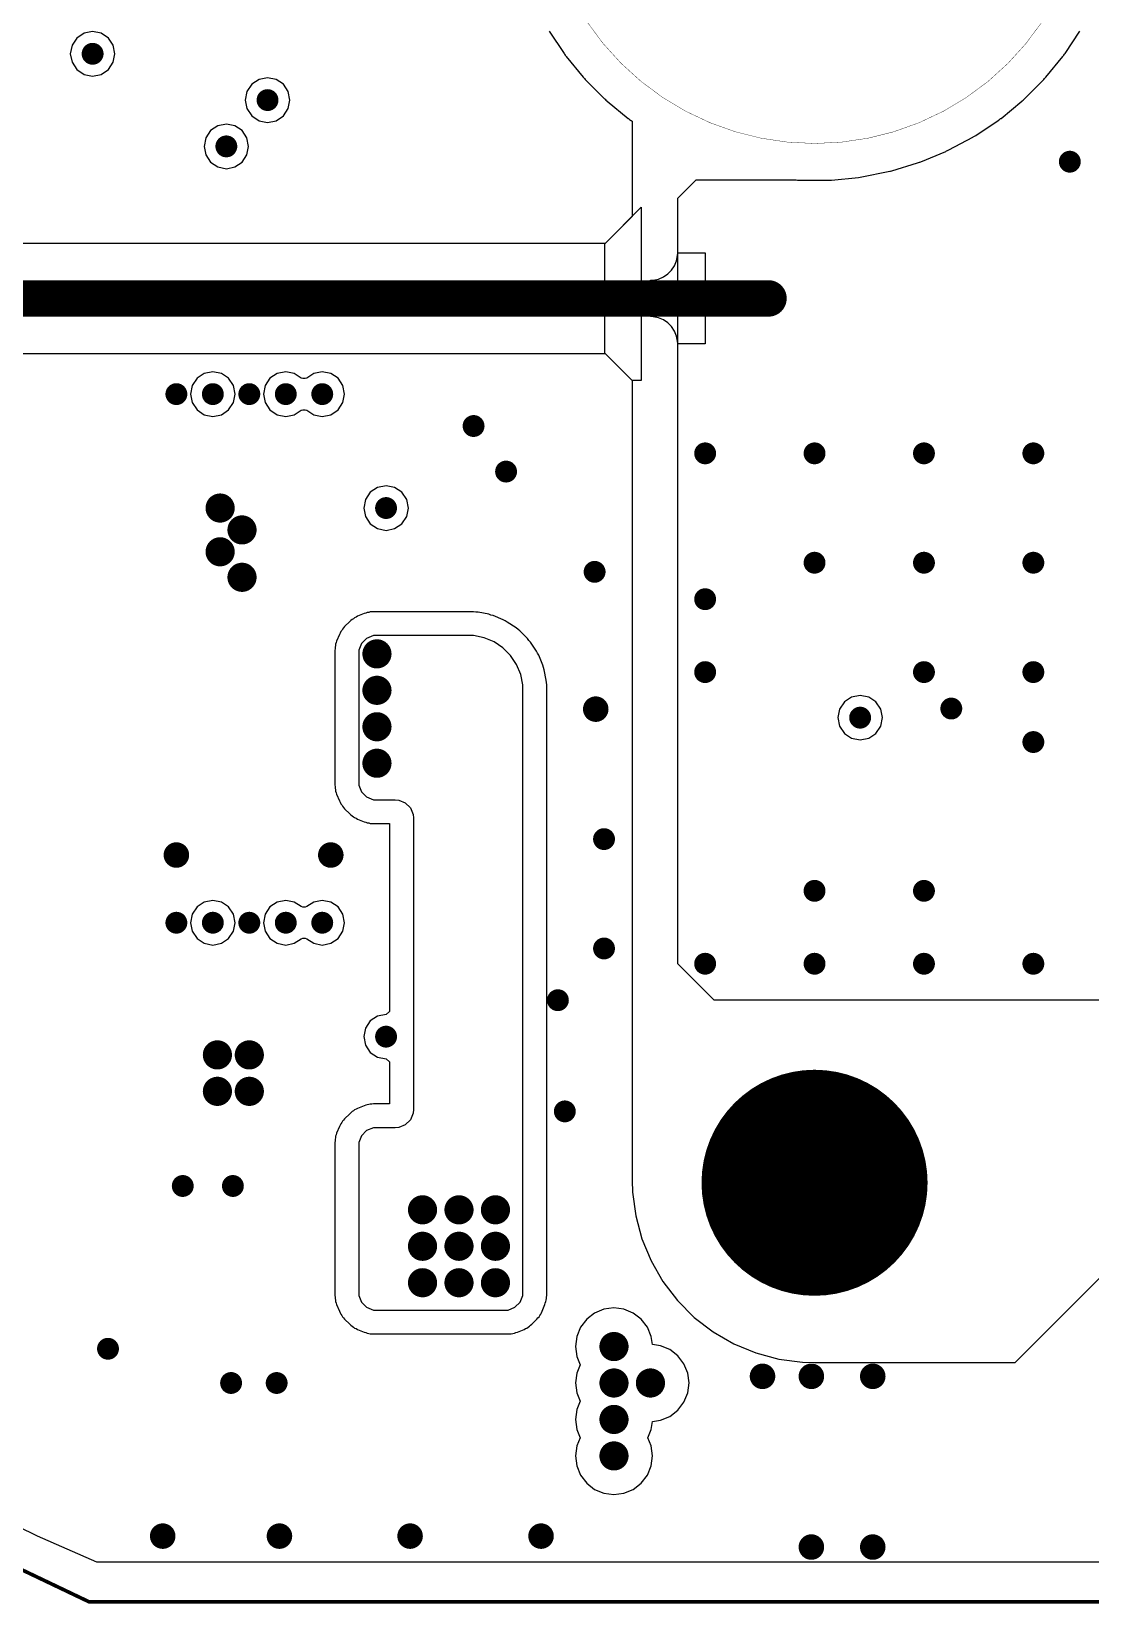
# Model space of a CAD drawing. Header units: millimetres. Extents: x 194 to 375, y 175 to 317.
# Drawn here: x 232.53 to 261.57, y 206.45 to 249.57 of the extents above; entities that cross this region are included whole.
import ezdxf

# ---------------------------------------------------------------- set-up
doc = ezdxf.new("R2010")
doc.units = ezdxf.units.MM
for name, color, linetype in [('Mechanical20', 56, 'Continuous'), ('MidLayer1', 16, 'Continuous'), ('PadHoleLayer', 156, 'Continuous'), ('ViaHoleLayer', 16, 'Continuous')]:
    doc.layers.add(name, color=color, linetype=linetype)

# ---------------------------------------------------------------- blocks, each defined once
blk = doc.blocks.new('SMTSOB_M3_2_B_175')
at = {"layer": 'MidLayer1', "const_width": 3.1}
blk.add_lwpolyline([(-1.55, 0.008, 1), (1.55, 0.008, 1)], format="xyb", close=True, dxfattribs=at)
at = {"layer": 'PadHoleLayer', "const_width": 2.05}
blk.add_lwpolyline([(-1.025, 0.008, 1), (1.025, 0.008, 1)], format="xyb", close=True, dxfattribs=at)

msp = doc.modelspace()

# ---------------------------------------------------------------- linework, layer by layer
at = {"layer": 'Mechanical20'}
for points, const_width in [([(261.5, 254, 1), (246.5, 254, 1)], 0.01), ([(234.075, 206.5, 1), (234.125, 206.5, 1)], 0.05), ([(234.075, 206.5, 1), (234.125, 206.5, 1)], 0.05)]:
    msp.add_lwpolyline(points, format="xyb", close=True, dxfattribs=dict(at, const_width=const_width))
at = {"layer": 'Mechanical20', "const_width": 0.1}
msp.add_lwpolyline([(234.1, 206.5, -0.196819), (206.5, 234.1)], format="xyb", dxfattribs=at)
msp.add_lwpolyline([(234.1, 206.5), (273.9, 206.5)], dxfattribs=at)
at = {"layer": 'MidLayer1'}
for p, q in [((233.77, 249.393), (233.638, 249.194)), ((233.969, 249.525), (233.77, 249.393)), ((234.203, 249.572), (233.969, 249.525)), ((234.437, 249.525), (234.203, 249.572)), ((234.636, 249.393), (234.437, 249.525)), ((234.768, 249.194), (234.636, 249.393)), ((246.721, 249.579), (247.13, 248.967)), ((260.87, 248.967), (261.279, 249.579)), ((233.638, 249.194), (233.591, 248.96)), ((233.591, 248.96), (233.638, 248.726)), ((234.815, 248.96), (234.768, 249.194)), ((234.768, 248.726), (234.815, 248.96)), ((247.13, 248.967), (247.142, 248.953)), ((247.142, 248.953), (247.161, 248.924)), ((247.161, 248.924), (247.181, 248.9)), ((247.181, 248.9), (247.189, 248.887)), ((247.189, 248.887), (247.656, 248.317)), ((260.344, 248.317), (260.811, 248.887)), ((260.811, 248.887), (260.819, 248.9)), ((260.819, 248.9), (260.839, 248.924)), ((260.839, 248.924), (260.858, 248.953)), ((260.858, 248.953), (260.87, 248.967)), ((233.638, 248.726), (233.77, 248.527)), ((233.77, 248.527), (233.969, 248.395)), ((233.969, 248.395), (234.203, 248.348)), ((234.203, 248.348), (234.437, 248.395)), ((234.437, 248.395), (234.636, 248.527)), ((234.636, 248.527), (234.768, 248.726)), ((238.567, 248.123), (238.435, 247.924)), ((238.766, 248.255), (238.567, 248.123)), ((239, 248.302), (238.766, 248.255)), ((239.234, 248.255), (239, 248.302)), ((239.433, 248.123), (239.234, 248.255)), ((239.565, 247.924), (239.433, 248.123)), ((247.656, 248.317), (247.667, 248.307)), ((247.667, 248.307), (247.69, 248.279)), ((247.69, 248.279), (247.714, 248.255)), ((247.714, 248.255), (247.723, 248.244)), ((247.723, 248.244), (248.244, 247.723)), ((259.756, 247.723), (260.277, 248.244)), ((260.277, 248.244), (260.286, 248.255)), ((260.286, 248.255), (260.31, 248.279)), ((260.31, 248.279), (260.333, 248.307)), ((260.333, 248.307), (260.344, 248.317)), ((238.435, 247.924), (238.388, 247.69)), ((238.388, 247.69), (238.435, 247.456)), ((239.612, 247.69), (239.565, 247.924)), ((239.565, 247.456), (239.612, 247.69)), ((248.244, 247.723), (248.255, 247.714)), ((248.255, 247.714), (248.279, 247.69)), ((248.279, 247.69), (248.307, 247.667)), ((248.307, 247.667), (248.317, 247.656)), ((248.317, 247.656), (248.887, 247.189)), ((259.113, 247.189), (259.683, 247.656)), ((259.683, 247.656), (259.693, 247.667)), ((259.693, 247.667), (259.721, 247.69)), ((259.721, 247.69), (259.745, 247.714)), ((259.745, 247.714), (259.756, 247.723)), ((238.435, 247.456), (238.567, 247.257)), ((238.567, 247.257), (238.766, 247.125)), ((238.766, 247.125), (239, 247.078)), ((239, 247.078), (239.234, 247.125)), ((239.234, 247.125), (239.433, 247.257)), ((239.433, 247.257), (239.565, 247.456)), ((248.887, 247.189), (248.9, 247.181)), ((248.9, 247.181), (248.924, 247.161)), ((248.924, 247.161), (248.953, 247.142)), ((248.953, 247.142), (248.967, 247.13)), ((248.967, 247.13), (249, 247.108)), ((249, 247.108), (249, 244.5)), ((258.421, 246.721), (259.033, 247.13)), ((259.033, 247.13), (259.047, 247.142)), ((259.047, 247.142), (259.076, 247.161)), ((259.076, 247.161), (259.1, 247.181)), ((259.1, 247.181), (259.113, 247.189)), ((237.437, 246.853), (237.305, 246.654)), ((237.636, 246.985), (237.437, 246.853)), ((237.87, 247.032), (237.636, 246.985)), ((238.104, 246.985), (237.87, 247.032)), ((238.303, 246.853), (238.104, 246.985)), ((238.435, 246.654), (238.303, 246.853)), ((257.686, 246.322), (258.336, 246.67)), ((258.336, 246.67), (258.354, 246.682)), ((258.354, 246.682), (258.383, 246.698)), ((258.383, 246.698), (258.405, 246.713)), ((258.405, 246.713), (258.421, 246.721)), ((237.305, 246.654), (237.258, 246.42)), ((237.258, 246.42), (237.305, 246.186)), ((238.482, 246.42), (238.435, 246.654)), ((238.435, 246.186), (238.482, 246.42)), ((256.916, 245.998), (257.597, 246.28)), ((257.597, 246.28), (257.62, 246.294)), ((257.62, 246.294), (257.648, 246.305)), ((257.648, 246.305), (257.666, 246.315)), ((257.666, 246.315), (257.686, 246.322)), ((237.305, 246.186), (237.437, 245.987)), ((237.437, 245.987), (237.636, 245.855)), ((237.636, 245.855), (237.87, 245.808)), ((237.87, 245.808), (238.104, 245.855)), ((238.104, 245.855), (238.303, 245.987)), ((238.303, 245.987), (238.435, 246.186)), ((256.117, 245.751), (256.823, 245.965)), ((256.823, 245.965), (256.854, 245.979)), ((256.854, 245.979), (256.878, 245.986)), ((256.878, 245.986), (256.889, 245.991)), ((256.889, 245.991), (256.916, 245.998)), ((250.25, 245), (250.75, 245.5)), ((250.75, 245.5), (253.494, 245.5)), ((253.494, 245.5), (253.533, 245.496)), ((253.533, 245.496), (253.582, 245.498)), ((253.582, 245.498), (253.632, 245.491)), ((253.632, 245.491), (254.368, 245.491)), ((254.368, 245.491), (254.418, 245.498)), ((254.418, 245.498), (254.467, 245.496)), ((254.467, 245.496), (255.201, 245.568)), ((255.201, 245.568), (255.249, 245.58)), ((255.249, 245.58), (255.299, 245.583)), ((255.299, 245.583), (256.021, 245.727)), ((256.021, 245.727), (256.063, 245.741)), ((256.063, 245.741), (256.08, 245.744)), ((256.08, 245.744), (256.083, 245.745)), ((256.083, 245.745), (256.117, 245.751)), ((250.25, 224), (250.25, 245)), ((250.25, 245), (250.25, 245)), ((248.25, 243.75), (249.25, 244.75)), ((249.25, 244.75), (249.25, 240)), ((249, 244.5), (248.257, 243.757)), ((248.257, 243.757), (230.624, 243.757)), ((248.25, 240.75), (248.25, 243.75)), ((250.161, 243.146), (250.218, 243.282)), ((250.218, 243.282), (250.246, 243.426)), ((250.246, 243.426), (250.25, 243.5)), ((250.25, 243.5), (250.25, 243.5)), ((250.25, 243.5), (251, 243.5)), ((251, 243.5), (251, 241)), ((249.718, 242.782), (249.854, 242.839)), ((249.854, 242.839), (249.976, 242.92)), ((249.976, 242.92), (250.08, 243.024)), ((250.08, 243.024), (250.161, 243.146)), ((249.5, 242.75), (249.574, 242.754)), ((249.5, 241.75), (249.5, 242.75)), ((249.574, 242.754), (249.718, 242.782)), ((249.574, 241.746), (249.5, 241.75)), ((249.5, 241.75), (249.5, 241.75)), ((249.718, 241.718), (249.574, 241.746)), ((249.854, 241.661), (249.718, 241.718)), ((249.976, 241.58), (249.854, 241.661)), ((250.08, 241.476), (249.976, 241.58)), ((250.161, 241.354), (250.08, 241.476)), ((250.218, 241.218), (250.161, 241.354)), ((250.246, 241.074), (250.218, 241.218)), ((250.25, 241), (250.246, 241.074)), ((230, 240.743), (248.257, 240.743)), ((249, 240), (248.25, 240.75)), ((248.257, 240.743), (249, 240)), ((251, 241), (250.25, 241)), ((237.5, 240.237), (237.266, 240.19)), ((237.734, 240.19), (237.5, 240.237)), ((239.5, 240.237), (239.266, 240.19)), ((239.734, 240.19), (239.5, 240.237)), ((240.5, 240.237), (240.266, 240.19)), ((240.734, 240.19), (240.5, 240.237)), ((236.935, 239.859), (236.888, 239.625)), ((237.067, 240.058), (236.935, 239.859)), ((237.266, 240.19), (237.067, 240.058)), ((237.933, 240.058), (237.734, 240.19)), ((238.065, 239.859), (237.933, 240.058)), ((238.112, 239.625), (238.065, 239.859)), ((238.935, 239.859), (238.888, 239.625)), ((239.067, 240.058), (238.935, 239.859)), ((239.266, 240.19), (239.067, 240.058)), ((239.92, 240.066), (239.734, 240.19)), ((239.964, 240.052), (239.92, 240.066)), ((240.036, 240.052), (239.964, 240.052)), ((240.08, 240.066), (240.036, 240.052)), ((240.266, 240.19), (240.08, 240.066)), ((240.933, 240.058), (240.734, 240.19)), ((241.065, 239.859), (240.933, 240.058)), ((241.112, 239.625), (241.065, 239.859)), ((249.25, 240), (249, 240)), ((249, 240), (249, 218.058)), ((236.888, 239.625), (236.935, 239.391)), ((236.935, 239.391), (237.067, 239.192)), ((237.933, 239.192), (238.065, 239.391)), ((238.065, 239.391), (238.112, 239.625)), ((238.888, 239.625), (238.935, 239.391)), ((238.935, 239.391), (239.067, 239.192)), ((240.933, 239.192), (241.065, 239.391)), ((241.065, 239.391), (241.112, 239.625)), ((237.067, 239.192), (237.266, 239.06)), ((237.266, 239.06), (237.5, 239.013)), ((237.5, 239.013), (237.734, 239.06)), ((237.734, 239.06), (237.933, 239.192)), ((239.067, 239.192), (239.266, 239.06)), ((239.266, 239.06), (239.5, 239.013)), ((239.5, 239.013), (239.734, 239.06)), ((239.734, 239.06), (239.92, 239.184)), ((239.92, 239.184), (239.964, 239.198)), ((239.964, 239.198), (240.036, 239.198)), ((240.036, 239.198), (240.08, 239.184)), ((240.08, 239.184), (240.266, 239.06)), ((240.266, 239.06), (240.5, 239.013)), ((240.5, 239.013), (240.734, 239.06)), ((240.734, 239.06), (240.933, 239.192)), ((241.817, 236.933), (241.685, 236.734)), ((242.016, 237.065), (241.817, 236.933)), ((242.25, 237.112), (242.016, 237.065)), ((242.484, 237.065), (242.25, 237.112)), ((242.683, 236.933), (242.484, 237.065)), ((242.815, 236.734), (242.683, 236.933)), ((241.685, 236.734), (241.638, 236.5)), ((241.638, 236.5), (241.685, 236.266)), ((242.862, 236.5), (242.815, 236.734)), ((242.815, 236.266), (242.862, 236.5)), ((241.685, 236.266), (241.817, 236.067)), ((241.817, 236.067), (242.016, 235.935)), ((242.016, 235.935), (242.25, 235.888)), ((242.25, 235.888), (242.484, 235.935)), ((242.484, 235.935), (242.683, 236.067)), ((242.683, 236.067), (242.815, 236.266)), ((241.253, 233.387), (241.113, 233.247)), ((241.287, 233.414), (241.253, 233.387)), ((241.318, 233.444), (241.287, 233.414)), ((241.355, 233.465), (241.318, 233.444)), ((241.389, 233.492), (241.355, 233.465)), ((241.429, 233.508), (241.389, 233.492)), ((241.466, 233.53), (241.429, 233.508)), ((241.65, 233.606), (241.466, 233.53)), ((241.691, 233.617), (241.65, 233.606)), ((241.731, 233.633), (241.691, 233.617)), ((241.773, 233.639), (241.731, 233.633)), ((241.815, 233.65), (241.773, 233.639)), ((241.858, 233.65), (241.815, 233.65)), ((241.901, 233.656), (241.858, 233.65)), ((244.648, 233.656), (241.901, 233.656)), ((244.711, 233.647), (244.648, 233.656)), ((244.776, 233.643), (244.711, 233.647)), ((245.065, 233.585), (244.776, 233.643)), ((245.126, 233.565), (245.065, 233.585)), ((245.188, 233.548), (245.126, 233.565)), ((245.461, 233.435), (245.188, 233.548)), ((245.517, 233.403), (245.461, 233.435)), ((245.575, 233.374), (245.517, 233.403)), ((245.82, 233.21), (245.575, 233.374)), ((240.97, 233.034), (240.894, 232.85)), ((240.992, 233.071), (240.97, 233.034)), ((241.008, 233.111), (240.992, 233.071)), ((241.034, 233.145), (241.008, 233.111)), ((241.056, 233.182), (241.034, 233.145)), ((241.086, 233.213), (241.056, 233.182)), ((241.113, 233.247), (241.086, 233.213)), ((241.717, 232.924), (241.576, 232.783)), ((241.901, 233), (241.717, 232.924)), ((242, 233), (241.901, 233)), ((244.5, 233), (242, 233)), ((244.648, 233), (244.5, 233)), ((244.5, 233), (244.5, 233)), ((244.938, 232.942), (244.648, 233)), ((245.211, 232.829), (244.938, 232.942)), ((245.869, 233.168), (245.82, 233.21)), ((245.92, 233.129), (245.869, 233.168)), ((246.129, 232.92), (245.92, 233.129)), ((246.168, 232.869), (246.129, 232.92)), ((246.21, 232.82), (246.168, 232.869)), ((240.85, 232.642), (240.844, 232.599)), ((240.844, 232.599), (240.844, 228.901)), ((240.861, 232.727), (240.85, 232.685)), ((240.85, 232.685), (240.85, 232.642)), ((240.867, 232.769), (240.861, 232.727)), ((240.883, 232.809), (240.867, 232.769)), ((240.894, 232.85), (240.883, 232.809)), ((241.576, 232.783), (241.5, 232.599)), ((241.5, 232.599), (241.5, 232.5)), ((241.5, 232.5), (241.5, 232.5)), ((241.5, 232.5), (241.5, 229)), ((245.456, 232.665), (245.211, 232.829)), ((245.665, 232.456), (245.456, 232.665)), ((245.829, 232.211), (245.665, 232.456)), ((246.374, 232.575), (246.21, 232.82)), ((246.403, 232.517), (246.374, 232.575)), ((246.435, 232.461), (246.403, 232.517)), ((246.548, 232.188), (246.435, 232.461)), ((245.942, 231.938), (245.829, 232.211)), ((246.565, 232.126), (246.548, 232.188)), ((246.585, 232.065), (246.565, 232.126)), ((246.643, 231.776), (246.585, 232.065)), ((246, 231.648), (245.942, 231.938)), ((246, 231.5), (246, 231.648)), ((246.647, 231.711), (246.643, 231.776)), ((246.656, 231.648), (246.647, 231.711)), ((246.656, 231.5), (246.656, 231.648)), ((246, 215), (246, 231.5)), ((246.656, 215), (246.656, 231.5)), ((254.817, 231.183), (254.685, 230.984)), ((255.016, 231.315), (254.817, 231.183)), ((255.25, 231.362), (255.016, 231.315)), ((255.484, 231.315), (255.25, 231.362)), ((255.683, 231.183), (255.484, 231.315)), ((255.815, 230.984), (255.683, 231.183)), ((254.685, 230.984), (254.638, 230.75)), ((254.638, 230.75), (254.685, 230.516)), ((255.862, 230.75), (255.815, 230.984)), ((255.815, 230.516), (255.862, 230.75)), ((254.685, 230.516), (254.817, 230.317)), ((254.817, 230.317), (255.016, 230.185)), ((255.484, 230.185), (255.683, 230.317)), ((255.683, 230.317), (255.815, 230.516)), ((255.016, 230.185), (255.25, 230.138)), ((255.25, 230.138), (255.484, 230.185)), ((241.5, 229), (241.5, 228.901)), ((240.844, 228.901), (240.85, 228.858)), ((240.85, 228.858), (240.85, 228.815)), ((240.85, 228.815), (240.861, 228.773)), ((240.861, 228.773), (240.867, 228.731)), ((240.867, 228.731), (240.883, 228.691)), ((240.883, 228.691), (240.894, 228.65)), ((240.894, 228.65), (240.97, 228.466)), ((241.5, 228.901), (241.576, 228.717)), ((241.576, 228.717), (241.717, 228.576)), ((241.717, 228.576), (241.901, 228.5)), ((240.97, 228.466), (240.992, 228.429)), ((240.992, 228.429), (241.008, 228.389)), ((241.008, 228.389), (241.034, 228.355)), ((241.034, 228.355), (241.056, 228.318)), ((241.056, 228.318), (241.086, 228.287)), ((241.086, 228.287), (241.113, 228.253)), ((241.113, 228.253), (241.253, 228.113)), ((241.901, 228.5), (242, 228.5)), ((242, 228.5), (242, 228.5)), ((242, 228.5), (242.5, 228.5)), ((242.5, 228.5), (242.598, 228.49)), ((242.598, 228.49), (242.778, 228.416)), ((242.778, 228.416), (242.916, 228.278)), ((242.916, 228.278), (242.99, 228.098)), ((241.253, 228.113), (241.287, 228.086)), ((241.287, 228.086), (241.318, 228.056)), ((241.318, 228.056), (241.355, 228.034)), ((241.355, 228.034), (241.389, 228.008)), ((241.389, 228.008), (241.429, 227.992)), ((241.429, 227.992), (241.466, 227.97)), ((241.466, 227.97), (241.65, 227.894)), ((241.65, 227.894), (241.691, 227.883)), ((241.691, 227.883), (241.731, 227.867)), ((241.731, 227.867), (241.773, 227.861)), ((241.773, 227.861), (241.815, 227.85)), ((241.815, 227.85), (241.858, 227.85)), ((241.858, 227.85), (241.901, 227.844)), ((241.901, 227.844), (242.344, 227.844)), ((242.344, 227.844), (242.344, 222.689)), ((242.99, 228.098), (243, 228)), ((243, 228), (243, 228)), ((243, 228), (243, 220)), ((237.067, 225.558), (236.935, 225.359)), ((237.266, 225.69), (237.067, 225.558)), ((237.5, 225.737), (237.266, 225.69)), ((237.734, 225.69), (237.5, 225.737)), ((237.933, 225.558), (237.734, 225.69)), ((238.065, 225.359), (237.933, 225.558)), ((239.067, 225.558), (238.935, 225.359)), ((239.266, 225.69), (239.067, 225.558)), ((239.5, 225.737), (239.266, 225.69)), ((239.734, 225.69), (239.5, 225.737)), ((239.92, 225.566), (239.734, 225.69)), ((239.964, 225.552), (239.92, 225.566)), ((240.036, 225.552), (239.964, 225.552)), ((240.08, 225.566), (240.036, 225.552)), ((240.266, 225.69), (240.08, 225.566)), ((240.5, 225.737), (240.266, 225.69)), ((240.734, 225.69), (240.5, 225.737)), ((240.933, 225.558), (240.734, 225.69)), ((241.065, 225.359), (240.933, 225.558)), ((236.935, 225.359), (236.888, 225.125)), ((236.888, 225.125), (236.935, 224.891)), ((238.112, 225.125), (238.065, 225.359)), ((238.065, 224.891), (238.112, 225.125)), ((238.935, 225.359), (238.888, 225.125)), ((238.888, 225.125), (238.935, 224.891)), ((241.112, 225.125), (241.065, 225.359)), ((241.065, 224.891), (241.112, 225.125)), ((236.935, 224.891), (237.067, 224.692)), ((237.067, 224.692), (237.266, 224.56)), ((237.734, 224.56), (237.933, 224.692)), ((237.933, 224.692), (238.065, 224.891)), ((238.935, 224.891), (239.067, 224.692)), ((239.067, 224.692), (239.266, 224.56)), ((239.734, 224.56), (239.92, 224.684)), ((239.92, 224.684), (239.964, 224.698)), ((239.964, 224.698), (240.036, 224.698)), ((240.036, 224.698), (240.08, 224.684)), ((240.08, 224.684), (240.266, 224.56)), ((240.734, 224.56), (240.933, 224.692)), ((240.933, 224.692), (241.065, 224.891)), ((237.266, 224.56), (237.5, 224.513)), ((237.5, 224.513), (237.734, 224.56)), ((239.266, 224.56), (239.5, 224.513)), ((239.5, 224.513), (239.734, 224.56)), ((240.266, 224.56), (240.5, 224.513)), ((240.5, 224.513), (240.734, 224.56)), ((251.25, 223), (250.25, 224)), ((270.75, 223), (251.25, 223)), ((242.016, 222.565), (241.817, 222.433)), ((242.25, 222.612), (242.016, 222.565)), ((242.344, 222.689), (242.25, 222.612)), ((241.685, 222.234), (241.638, 222)), ((241.817, 222.433), (241.685, 222.234)), ((241.638, 222), (241.685, 221.766)), ((241.685, 221.766), (241.817, 221.567)), ((241.817, 221.567), (242.016, 221.435)), ((242.016, 221.435), (242.25, 221.388)), ((242.25, 221.388), (242.344, 221.311)), ((242.344, 221.311), (242.344, 220.156)), ((241.318, 219.944), (241.287, 219.914)), ((241.355, 219.965), (241.318, 219.944)), ((241.389, 219.992), (241.355, 219.965)), ((241.429, 220.008), (241.389, 219.992)), ((241.466, 220.03), (241.429, 220.008)), ((241.65, 220.106), (241.466, 220.03)), ((241.691, 220.117), (241.65, 220.106)), ((241.731, 220.133), (241.691, 220.117)), ((241.773, 220.139), (241.731, 220.133)), ((241.815, 220.15), (241.773, 220.139)), ((241.858, 220.15), (241.815, 220.15)), ((241.901, 220.156), (241.858, 220.15)), ((242.344, 220.156), (241.901, 220.156)), ((243, 220), (242.99, 219.902)), ((240.97, 219.534), (240.894, 219.35)), ((240.992, 219.571), (240.97, 219.534)), ((241.008, 219.611), (240.992, 219.571)), ((241.034, 219.645), (241.008, 219.611)), ((241.056, 219.682), (241.034, 219.645)), ((241.086, 219.713), (241.056, 219.682)), ((241.113, 219.747), (241.086, 219.713)), ((241.253, 219.887), (241.113, 219.747)), ((241.287, 219.914), (241.253, 219.887)), ((241.901, 219.5), (241.717, 219.424)), ((242, 219.5), (241.901, 219.5)), ((242.5, 219.5), (242, 219.5)), ((242.598, 219.51), (242.5, 219.5)), ((242.5, 219.5), (242.5, 219.5)), ((242.778, 219.584), (242.598, 219.51)), ((242.916, 219.722), (242.778, 219.584)), ((242.99, 219.902), (242.916, 219.722)), ((240.85, 219.142), (240.844, 219.099)), ((240.844, 219.099), (240.844, 219)), ((240.861, 219.227), (240.85, 219.185)), ((240.85, 219.185), (240.85, 219.142)), ((240.867, 219.269), (240.861, 219.227)), ((240.883, 219.309), (240.867, 219.269)), ((240.894, 219.35), (240.883, 219.309)), ((241.576, 219.283), (241.5, 219.099)), ((241.5, 219.099), (241.5, 219)), ((241.717, 219.424), (241.576, 219.283)), ((240.844, 219), (240.844, 214.901)), ((241.5, 219), (241.5, 215)), ((241.5, 219), (241.5, 219)), ((249, 218.058), (249.011, 217.731)), ((249.011, 217.731), (249.096, 217.083)), ((249.096, 217.083), (249.265, 216.451)), ((249.265, 216.451), (249.516, 215.847)), ((249.516, 215.847), (249.843, 215.281)), ((249.843, 215.281), (250.241, 214.762)), ((259.5, 213.059), (262, 215.559)), ((240.844, 214.901), (240.85, 214.858)), ((240.85, 214.858), (240.85, 214.815)), ((240.85, 214.815), (240.861, 214.773)), ((240.861, 214.773), (240.867, 214.731)), ((241.5, 215), (241.5, 214.901)), ((241.5, 214.901), (241.576, 214.717)), ((245.924, 214.717), (246, 214.901)), ((246, 214.901), (246, 215)), ((246, 215), (246, 215)), ((246.633, 214.731), (246.639, 214.773)), ((246.639, 214.773), (246.65, 214.815)), ((246.65, 214.858), (246.656, 214.901)), ((246.65, 214.815), (246.65, 214.858)), ((246.656, 214.901), (246.656, 215)), ((250.241, 214.762), (250.703, 214.299)), ((240.867, 214.731), (240.883, 214.691)), ((240.883, 214.691), (240.894, 214.65)), ((240.894, 214.65), (240.97, 214.466)), ((240.97, 214.466), (240.992, 214.429)), ((240.992, 214.429), (241.008, 214.389)), ((241.008, 214.389), (241.034, 214.355)), ((241.034, 214.355), (241.056, 214.318)), ((241.576, 214.717), (241.717, 214.576)), ((241.717, 214.576), (241.901, 214.5)), ((241.901, 214.5), (242, 214.5)), ((242, 214.5), (242, 214.5)), ((242, 214.5), (245.5, 214.5)), ((245.5, 214.5), (245.599, 214.5)), ((245.599, 214.5), (245.783, 214.576)), ((245.783, 214.576), (245.924, 214.717)), ((246.444, 214.318), (246.465, 214.355)), ((246.465, 214.355), (246.492, 214.389)), ((246.492, 214.389), (246.508, 214.429)), ((246.508, 214.429), (246.53, 214.466)), ((246.53, 214.466), (246.606, 214.65)), ((246.606, 214.65), (246.617, 214.691)), ((246.617, 214.691), (246.633, 214.731)), ((247.97, 214.417), (247.751, 214.249)), ((248.226, 214.523), (247.97, 214.417)), ((248.5, 214.559), (248.226, 214.523)), ((248.774, 214.523), (248.5, 214.559)), ((249.03, 214.417), (248.774, 214.523)), ((249.249, 214.249), (249.03, 214.417)), ((241.056, 214.318), (241.086, 214.287)), ((241.086, 214.287), (241.113, 214.253)), ((241.113, 214.253), (241.253, 214.113)), ((241.253, 214.113), (241.287, 214.086)), ((241.287, 214.086), (241.318, 214.056)), ((241.318, 214.056), (241.355, 214.034)), ((241.355, 214.034), (241.389, 214.008)), ((241.389, 214.008), (241.429, 213.992)), ((241.429, 213.992), (241.466, 213.97)), ((241.466, 213.97), (241.65, 213.894)), ((241.65, 213.894), (241.691, 213.883)), ((245.809, 213.883), (245.85, 213.894)), ((245.85, 213.894), (246.034, 213.97)), ((246.034, 213.97), (246.071, 213.992)), ((246.071, 213.992), (246.111, 214.008)), ((246.111, 214.008), (246.145, 214.034)), ((246.145, 214.034), (246.182, 214.056)), ((246.182, 214.056), (246.213, 214.086)), ((246.213, 214.086), (246.247, 214.113)), ((246.247, 214.113), (246.387, 214.253)), ((246.387, 214.253), (246.414, 214.287)), ((246.414, 214.287), (246.444, 214.318)), ((247.583, 214.03), (247.477, 213.774)), ((247.751, 214.249), (247.583, 214.03)), ((249.417, 214.03), (249.249, 214.249)), ((249.523, 213.774), (249.417, 214.03)), ((250.703, 214.299), (251.222, 213.901)), ((251.222, 213.901), (251.789, 213.574)), ((241.691, 213.883), (241.731, 213.867)), ((241.731, 213.867), (241.773, 213.861)), ((241.773, 213.861), (241.815, 213.85)), ((241.815, 213.85), (241.858, 213.85)), ((241.858, 213.85), (241.901, 213.844)), ((241.901, 213.844), (245.599, 213.844)), ((245.599, 213.844), (245.642, 213.85)), ((245.642, 213.85), (245.685, 213.85)), ((245.685, 213.85), (245.727, 213.861)), ((245.727, 213.861), (245.769, 213.867)), ((245.769, 213.867), (245.809, 213.883)), ((247.477, 213.774), (247.441, 213.5)), ((247.441, 213.5), (247.477, 213.226)), ((249.552, 213.552), (249.523, 213.774)), ((249.774, 213.523), (249.552, 213.552)), ((250.03, 213.417), (249.774, 213.523)), ((251.789, 213.574), (252.393, 213.324)), ((247.477, 213.226), (247.571, 213)), ((250.249, 213.249), (250.03, 213.417)), ((250.417, 213.03), (250.249, 213.249)), ((250.523, 212.774), (250.417, 213.03)), ((252.393, 213.324), (253.025, 213.155)), ((253.025, 213.155), (253.673, 213.07)), ((253.673, 213.07), (254, 213.059)), ((254, 213.059), (259.5, 213.059)), ((247.477, 212.774), (247.441, 212.5)), ((247.571, 213), (247.477, 212.774)), ((250.559, 212.5), (250.523, 212.774)), ((247.441, 212.5), (247.477, 212.226)), ((247.477, 212.226), (247.571, 212)), ((250.417, 211.97), (250.523, 212.226)), ((250.523, 212.226), (250.559, 212.5)), ((247.477, 211.774), (247.441, 211.5)), ((247.571, 212), (247.477, 211.774)), ((250.03, 211.583), (250.249, 211.751)), ((250.249, 211.751), (250.417, 211.97)), ((247.441, 211.5), (247.477, 211.226)), ((249.523, 211.226), (249.552, 211.448)), ((249.552, 211.448), (249.774, 211.477)), ((249.774, 211.477), (250.03, 211.583)), ((247.477, 211.226), (247.571, 211)), ((247.571, 211), (247.477, 210.774)), ((249.429, 211), (249.523, 211.226)), ((249.523, 210.774), (249.429, 211)), ((247.477, 210.774), (247.441, 210.5)), ((247.441, 210.5), (247.477, 210.226)), ((249.559, 210.5), (249.523, 210.774)), ((249.523, 210.226), (249.559, 210.5)), ((247.477, 210.226), (247.583, 209.97)), ((249.417, 209.97), (249.523, 210.226)), ((247.583, 209.97), (247.751, 209.751)), ((247.751, 209.751), (247.97, 209.583)), ((247.97, 209.583), (248.226, 209.477)), ((248.774, 209.477), (249.03, 209.583)), ((249.03, 209.583), (249.249, 209.751)), ((249.249, 209.751), (249.417, 209.97)), ((232.69, 208.3), (230.717, 209.273)), ((248.226, 209.477), (248.5, 209.441)), ((248.5, 209.441), (248.774, 209.477)), ((234.317, 207.584), (232.69, 208.3)), ((265.025, 207.584), (234.317, 207.584))]:
    msp.add_line(p, q, dxfattribs=at)
for points, const_width in [([(234.053, 248.96, 1), (234.353, 248.96, 1)], 0.3), ([(238.85, 247.69, 1), (239.15, 247.69, 1)], 0.3), ([(237.72, 246.42, 1), (238.02, 246.42, 1)], 0.3), ([(260.85, 246, 1), (261.15, 246, 1)], 0.3), ([(250.5, 242.25, 1), (251, 242.25, 1)], 0.5), ([(250.5, 242.25, 1), (251, 242.25, 1)], 0.5), ([(250.55, 242.25, 1), (250.95, 242.25, 1)], 0.4), ([(251.45, 242.25, 1), (251.95, 242.25, 1)], 0.5), ([(251.45, 242.25, 1), (251.95, 242.25, 1)], 0.5), ([(251.5, 242.25, 1), (251.9, 242.25, 1)], 0.4), ([(252.487, 242.25, 1), (252.987, 242.25, 1)], 0.5), ([(252.537, 242.25, 1), (252.937, 242.25, 1)], 0.4), ([(236.35, 239.625, 1), (236.65, 239.625, 1)], 0.3), ([(237.35, 239.625, 1), (237.65, 239.625, 1)], 0.3), ([(238.35, 239.625, 1), (238.65, 239.625, 1)], 0.3), ([(239.35, 239.625, 1), (239.65, 239.625, 1)], 0.3), ([(240.35, 239.625, 1), (240.65, 239.625, 1)], 0.3), ([(244.5, 238.75, 1), (244.8, 238.75, 1)], 0.3), ([(250.85, 238, 1), (251.15, 238, 1)], 0.3), ([(253.85, 238, 1), (254.15, 238, 1)], 0.3), ([(256.85, 238, 1), (257.15, 238, 1)], 0.3), ([(259.85, 238, 1), (260.15, 238, 1)], 0.3), ([(245.391, 237.5, 1), (245.691, 237.5, 1)], 0.3), ([(237.5, 236.5, 1), (237.9, 236.5, 1)], 0.4), ([(242.1, 236.5, 1), (242.4, 236.5, 1)], 0.3), ([(238.1, 235.9, 1), (238.5, 235.9, 1)], 0.4), ([(237.5, 235.3, 1), (237.9, 235.3, 1)], 0.4), ([(247.819, 234.75, 1), (248.119, 234.75, 1)], 0.3), ([(253.85, 235, 1), (254.15, 235, 1)], 0.3), ([(256.85, 235, 1), (257.15, 235, 1)], 0.3), ([(259.85, 235, 1), (260.15, 235, 1)], 0.3), ([(238.1, 234.6, 1), (238.5, 234.6, 1)], 0.4), ([(250.85, 234, 1), (251.15, 234, 1)], 0.3), ([(241.8, 232.5, 1), (242.2, 232.5, 1)], 0.4), ([(250.85, 232, 1), (251.15, 232, 1)], 0.3), ([(256.85, 232, 1), (257.15, 232, 1)], 0.3), ([(259.85, 232, 1), (260.15, 232, 1)], 0.3), ([(241.8, 231.5, 1), (242.2, 231.5, 1)], 0.4), ([(247.825, 230.984, 1), (248.175, 230.984, 1)], 0.35), ([(257.6, 231, 1), (257.9, 231, 1)], 0.3), ([(241.8, 230.5, 1), (242.2, 230.5, 1)], 0.4), ([(255.1, 230.75, 1), (255.4, 230.75, 1)], 0.3), ([(259.85, 230.081, 1), (260.15, 230.081, 1)], 0.3), ([(241.8, 229.5, 1), (242.2, 229.5, 1)], 0.4), ([(248.077, 227.419, 1), (248.377, 227.419, 1)], 0.3), ([(236.325, 226.982, 1), (236.675, 226.982, 1)], 0.35), ([(240.559, 226.982, 1), (240.909, 226.982, 1)], 0.35), ([(253.85, 226, 1), (254.15, 226, 1)], 0.3), ([(256.85, 226, 1), (257.15, 226, 1)], 0.3), ([(236.35, 225.125, 1), (236.65, 225.125, 1)], 0.3), ([(237.35, 225.125, 1), (237.65, 225.125, 1)], 0.3), ([(238.35, 225.125, 1), (238.65, 225.125, 1)], 0.3), ([(239.35, 225.125, 1), (239.65, 225.125, 1)], 0.3), ([(240.35, 225.125, 1), (240.65, 225.125, 1)], 0.3), ([(248.077, 224.419, 1), (248.377, 224.419, 1)], 0.3), ([(250.85, 224, 1), (251.15, 224, 1)], 0.3), ([(253.85, 224, 1), (254.15, 224, 1)], 0.3), ([(256.85, 224, 1), (257.15, 224, 1)], 0.3), ([(259.85, 224, 1), (260.15, 224, 1)], 0.3), ([(246.812, 223, 1), (247.112, 223, 1)], 0.3), ([(242.1, 222, 1), (242.4, 222, 1)], 0.3), ([(237.425, 221.5, 1), (237.825, 221.5, 1)], 0.4), ([(238.3, 221.5, 1), (238.7, 221.5, 1)], 0.4), ([(237.425, 220.5, 1), (237.825, 220.5, 1)], 0.4), ([(238.3, 220.5, 1), (238.7, 220.5, 1)], 0.4), ([(253.713, 220.529, 1), (254.113, 220.529, 1)], 0.4), ([(247.002, 219.95, 1), (247.302, 219.95, 1)], 0.3), ([(251.907, 219.761, 1), (252.307, 219.761, 1)], 0.4), ([(255.569, 219.885, 1), (255.969, 219.885, 1)], 0.4), ([(236.525, 217.904, 1), (236.825, 217.904, 1)], 0.3), ([(237.9, 217.904, 1), (238.2, 217.904, 1)], 0.3), ([(251.263, 217.904, 1), (251.663, 217.904, 1)], 0.4), ([(256.338, 218.08, 1), (256.738, 218.08, 1)], 0.4), ([(243.05, 217.25, 1), (243.45, 217.25, 1)], 0.4), ([(244.05, 217.25, 1), (244.45, 217.25, 1)], 0.4), ([(245.05, 217.25, 1), (245.45, 217.25, 1)], 0.4), ([(243.05, 216.25, 1), (243.45, 216.25, 1)], 0.4), ([(244.05, 216.25, 1), (244.45, 216.25, 1)], 0.4), ([(245.05, 216.25, 1), (245.45, 216.25, 1)], 0.4), ([(252.031, 216.099, 1), (252.431, 216.099, 1)], 0.4), ([(255.693, 216.223, 1), (256.093, 216.223, 1)], 0.4), ([(243.05, 215.25, 1), (243.45, 215.25, 1)], 0.4), ([(244.05, 215.25, 1), (244.45, 215.25, 1)], 0.4), ([(245.05, 215.25, 1), (245.45, 215.25, 1)], 0.4), ([(253.888, 215.455, 1), (254.288, 215.455, 1)], 0.4), ([(248.3, 213.5, 1), (248.7, 213.5, 1)], 0.4), ([(234.475, 213.439, 1), (234.775, 213.439, 1)], 0.3), ([(252.398, 212.683, 1), (252.748, 212.683, 1)], 0.35), ([(253.738, 212.683, 1), (254.088, 212.683, 1)], 0.35), ([(255.421, 212.683, 1), (255.771, 212.683, 1)], 0.35), ([(237.85, 212.5, 1), (238.15, 212.5, 1)], 0.3), ([(239.1, 212.5, 1), (239.4, 212.5, 1)], 0.3), ([(248.3, 212.5, 1), (248.7, 212.5, 1)], 0.4), ([(249.3, 212.5, 1), (249.7, 212.5, 1)], 0.4), ([(248.3, 211.5, 1), (248.7, 211.5, 1)], 0.4), ([(248.3, 210.5, 1), (248.7, 210.5, 1)], 0.4), ([(235.95, 208.3, 1), (236.3, 208.3, 1)], 0.35), ([(239.151, 208.3, 1), (239.501, 208.3, 1)], 0.35), ([(242.734, 208.3, 1), (243.084, 208.3, 1)], 0.35), ([(246.325, 208.3, 1), (246.675, 208.3, 1)], 0.35), ([(253.738, 208, 1), (254.088, 208, 1)], 0.35), ([(255.421, 208, 1), (255.771, 208, 1)], 0.35)]:
    msp.add_lwpolyline(points, format="xyb", close=True, dxfattribs=dict(at, const_width=const_width))
at = {"layer": 'MidLayer1', "const_width": 1}
for points in [[(230, 242.25), (250.75, 242.25)], [(250.75, 242.25), (251.7, 242.25)], [(251.7, 242.25), (252.737, 242.25)]]:
    msp.add_lwpolyline(points, dxfattribs=at)
at = {"layer": 'ViaHoleLayer'}
for points, const_width in [([(234.128, 248.96, 1), (234.278, 248.96, 1)], 0.15), ([(238.925, 247.69, 1), (239.075, 247.69, 1)], 0.15), ([(237.795, 246.42, 1), (237.945, 246.42, 1)], 0.15), ([(260.925, 246, 1), (261.075, 246, 1)], 0.15), ([(250.637, 242.25, 1), (250.862, 242.25, 1)], 0.225), ([(251.588, 242.25, 1), (251.813, 242.25, 1)], 0.225), ([(252.625, 242.25, 1), (252.85, 242.25, 1)], 0.225), ([(236.425, 239.625, 1), (236.575, 239.625, 1)], 0.15), ([(237.425, 239.625, 1), (237.575, 239.625, 1)], 0.15), ([(238.425, 239.625, 1), (238.575, 239.625, 1)], 0.15), ([(239.425, 239.625, 1), (239.575, 239.625, 1)], 0.15), ([(240.425, 239.625, 1), (240.575, 239.625, 1)], 0.15), ([(244.575, 238.75, 1), (244.725, 238.75, 1)], 0.15), ([(250.925, 238, 1), (251.075, 238, 1)], 0.15), ([(253.925, 238, 1), (254.075, 238, 1)], 0.15), ([(256.925, 238, 1), (257.075, 238, 1)], 0.15), ([(259.925, 238, 1), (260.075, 238, 1)], 0.15), ([(245.466, 237.5, 1), (245.616, 237.5, 1)], 0.15), ([(237.6, 236.5, 1), (237.8, 236.5, 1)], 0.2), ([(242.175, 236.5, 1), (242.325, 236.5, 1)], 0.15), ([(238.2, 235.9, 1), (238.4, 235.9, 1)], 0.2), ([(237.6, 235.3, 1), (237.8, 235.3, 1)], 0.2), ([(253.925, 235, 1), (254.075, 235, 1)], 0.15), ([(256.925, 235, 1), (257.075, 235, 1)], 0.15), ([(259.925, 235, 1), (260.075, 235, 1)], 0.15), ([(238.2, 234.6, 1), (238.4, 234.6, 1)], 0.2), ([(247.894, 234.75, 1), (248.044, 234.75, 1)], 0.15), ([(250.925, 234, 1), (251.075, 234, 1)], 0.15), ([(241.9, 232.5, 1), (242.1, 232.5, 1)], 0.2), ([(250.925, 232, 1), (251.075, 232, 1)], 0.15), ([(256.925, 232, 1), (257.075, 232, 1)], 0.15), ([(259.925, 232, 1), (260.075, 232, 1)], 0.15), ([(241.9, 231.5, 1), (242.1, 231.5, 1)], 0.2), ([(247.913, 230.984, 1), (248.088, 230.984, 1)], 0.175), ([(257.675, 231, 1), (257.825, 231, 1)], 0.15), ([(255.175, 230.75, 1), (255.325, 230.75, 1)], 0.15), ([(241.9, 230.5, 1), (242.1, 230.5, 1)], 0.2), ([(259.925, 230.081, 1), (260.075, 230.081, 1)], 0.15), ([(241.9, 229.5, 1), (242.1, 229.5, 1)], 0.2), ([(248.152, 227.419, 1), (248.302, 227.419, 1)], 0.15), ([(236.412, 226.982, 1), (236.587, 226.982, 1)], 0.175), ([(240.647, 226.982, 1), (240.822, 226.982, 1)], 0.175), ([(253.925, 226, 1), (254.075, 226, 1)], 0.15), ([(256.925, 226, 1), (257.075, 226, 1)], 0.15), ([(236.425, 225.125, 1), (236.575, 225.125, 1)], 0.15), ([(237.425, 225.125, 1), (237.575, 225.125, 1)], 0.15), ([(238.425, 225.125, 1), (238.575, 225.125, 1)], 0.15), ([(239.425, 225.125, 1), (239.575, 225.125, 1)], 0.15), ([(240.425, 225.125, 1), (240.575, 225.125, 1)], 0.15), ([(248.152, 224.419, 1), (248.302, 224.419, 1)], 0.15), ([(250.925, 224, 1), (251.075, 224, 1)], 0.15), ([(253.925, 224, 1), (254.075, 224, 1)], 0.15), ([(256.925, 224, 1), (257.075, 224, 1)], 0.15), ([(259.925, 224, 1), (260.075, 224, 1)], 0.15), ([(246.887, 223, 1), (247.037, 223, 1)], 0.15), ([(242.175, 222, 1), (242.325, 222, 1)], 0.15), ([(237.525, 221.5, 1), (237.725, 221.5, 1)], 0.2), ([(238.4, 221.5, 1), (238.6, 221.5, 1)], 0.2), ([(237.525, 220.5, 1), (237.725, 220.5, 1)], 0.2), ([(238.4, 220.5, 1), (238.6, 220.5, 1)], 0.2), ([(253.813, 220.529, 1), (254.013, 220.529, 1)], 0.2), ([(247.077, 219.95, 1), (247.227, 219.95, 1)], 0.15), ([(252.007, 219.761, 1), (252.207, 219.761, 1)], 0.2), ([(255.669, 219.885, 1), (255.869, 219.885, 1)], 0.2), ([(256.438, 218.08, 1), (256.638, 218.08, 1)], 0.2), ([(236.6, 217.904, 1), (236.75, 217.904, 1)], 0.15), ([(237.975, 217.904, 1), (238.125, 217.904, 1)], 0.15), ([(251.363, 217.904, 1), (251.563, 217.904, 1)], 0.2), ([(243.15, 217.25, 1), (243.35, 217.25, 1)], 0.2), ([(244.15, 217.25, 1), (244.35, 217.25, 1)], 0.2), ([(245.15, 217.25, 1), (245.35, 217.25, 1)], 0.2), ([(243.15, 216.25, 1), (243.35, 216.25, 1)], 0.2), ([(244.15, 216.25, 1), (244.35, 216.25, 1)], 0.2), ([(245.15, 216.25, 1), (245.35, 216.25, 1)], 0.2), ([(252.131, 216.099, 1), (252.331, 216.099, 1)], 0.2), ([(255.793, 216.223, 1), (255.993, 216.223, 1)], 0.2), ([(253.988, 215.455, 1), (254.188, 215.455, 1)], 0.2), ([(243.15, 215.25, 1), (243.35, 215.25, 1)], 0.2), ([(244.15, 215.25, 1), (244.35, 215.25, 1)], 0.2), ([(245.15, 215.25, 1), (245.35, 215.25, 1)], 0.2), ([(234.55, 213.439, 1), (234.7, 213.439, 1)], 0.15), ([(248.4, 213.5, 1), (248.6, 213.5, 1)], 0.2), ([(237.925, 212.5, 1), (238.075, 212.5, 1)], 0.15), ([(239.175, 212.5, 1), (239.325, 212.5, 1)], 0.15), ([(248.4, 212.5, 1), (248.6, 212.5, 1)], 0.2), ([(249.4, 212.5, 1), (249.6, 212.5, 1)], 0.2), ([(252.486, 212.683, 1), (252.661, 212.683, 1)], 0.175), ([(253.825, 212.683, 1), (254, 212.683, 1)], 0.175), ([(255.508, 212.683, 1), (255.683, 212.683, 1)], 0.175), ([(248.4, 211.5, 1), (248.6, 211.5, 1)], 0.2), ([(248.4, 210.5, 1), (248.6, 210.5, 1)], 0.2), ([(236.038, 208.3, 1), (236.213, 208.3, 1)], 0.175), ([(239.239, 208.3, 1), (239.414, 208.3, 1)], 0.175), ([(242.822, 208.3, 1), (242.997, 208.3, 1)], 0.175), ([(246.412, 208.3, 1), (246.587, 208.3, 1)], 0.175), ([(253.825, 208, 1), (254, 208, 1)], 0.175), ([(255.508, 208, 1), (255.683, 208, 1)], 0.175)]:
    msp.add_lwpolyline(points, format="xyb", close=True, dxfattribs=dict(at, const_width=const_width))

# ---------------------------------------------------------------- block references
at = {"rotation": 180}
msp.add_blockref('SMTSOB_M3_2_B_175', (254, 218), dxfattribs=at)

doc.saveas('drawing.dxf')
